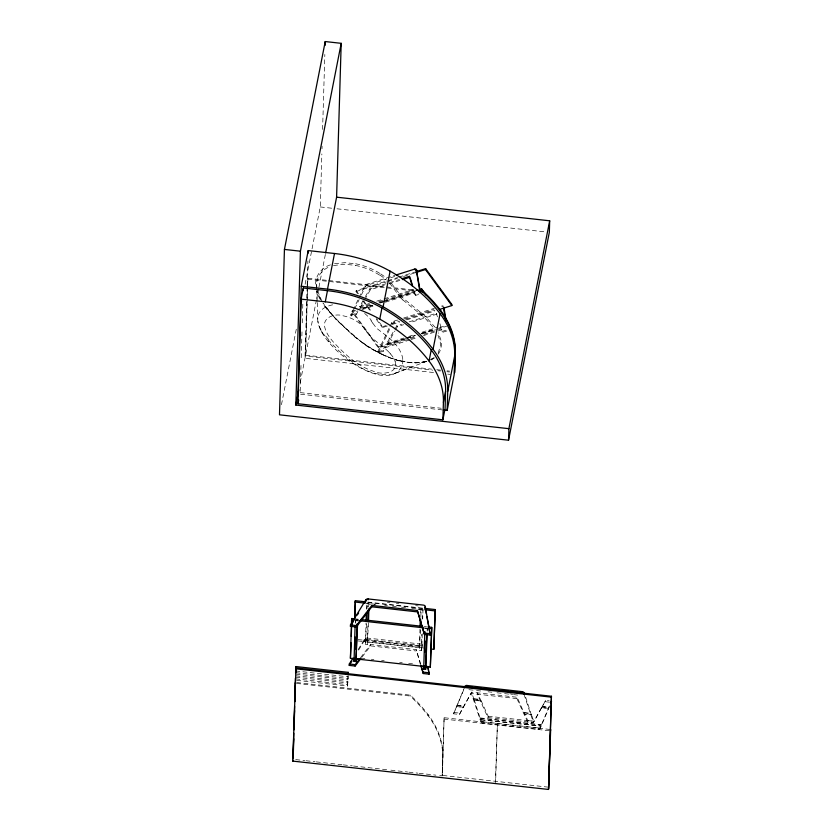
<?xml version="1.0" encoding="UTF-8"?>
<svg xmlns="http://www.w3.org/2000/svg" width="831" height="831" viewBox="0 0 831 831"><rect width="100%" height="100%" fill="white"/><g stroke="black" fill="none" stroke-linecap="round" stroke-linejoin="round"><path stroke-width="0.62" stroke-dasharray="4.16 3.12" d="M316.808 289.022C314.949 279.382 320.943 269.514 330.25 266.595M402.723 359.792A24.535 18.957 20.5 0 1 402.578 363.874C387.277 407.99 275.331 313.661 335.184 304.354M300.209 391.318L300.988 365.484M301.217 357.735L301.996 331.901M302.266 322.864L302.92 300.905M307.127 286.913L304.987 358.275L433.574 372.527M307.169 285.615L307.906 260.955M307.501 286.809L305.424 356.042L432.722 370.159M307.532 285.532L307.906 278.229L327.362 280.39M307.563 289.77L305.6 355.159L431.611 369.13M307.595 288.492L307.906 278.229M312.061 248.77L320.267 206.94L321.857 153.964M322.013 148.791L322.085 146.214M322.594 129.418L324.838 54.472M296.636 680.35L347.576 685.99L348.116 675.426M347.576 685.99L348.085 676.455M355.678 623.208L355.751 620.695L355.169 623.666M423.249 647.785L363.282 641.522L364.674 638.883A2.15 1.506 1.7 0 1 366.949 638.011L422.231 644.181A2.15 1.506 1.7 0 1 422.719 644.274M358.618 650.102L364.632 640.265L364.674 638.883M368.465 622.803L367.312 644.617L365.401 644.409L366.035 623.042M366.45 609.227L367.115 603.742L366.959 608.77M366.513 623.842L365.401 644.409M364.632 640.265A2.15 1.506 1.7 0 1 366.907 639.403L366.949 638.011M367.312 644.617L367.956 623.26M362.025 657.082L370.626 645.884L370.668 644.503L416.175 649.572L420.839 664.364M420.341 664.312L416.175 649.572M422.262 633.804L421.847 647.629L421.265 650.6L419.343 650.382L419.987 629.025M420.455 629.825L419.343 650.382M420.839 617.267L421.057 609.725L420.476 612.696L422.397 612.904L422.979 609.933L422.719 618.731M421.265 650.6L421.753 634.261M422.21 619.188L422.397 612.904M422.834 645.718A2.15 1.506 1.7 0 0 422.19 645.562L422.231 644.181M427.269 631.145L427.342 628.631L426.76 631.602M442.165 775.479L444.118 717.714L550.662 729.525M296.657 682.521L410.244 695.121A158.108 112.382 11.1 0 1 428.214 714.722A107.563 76.452 11.1 0 1 442.871 756.875L442.3 775.853L437.158 775.281M444.118 717.714L442.393 775.406L547.671 787.082M495.401 782.657L497.395 723.624L495.66 781.317M281.47 404.676L296.646 327.352M305.102 284.254L311.812 250.038M300.24 382.457L316.455 299.846M316.704 298.578L318.689 288.43M318.938 287.162L325.409 254.213M405.206 339.36L378.406 347.867L352.032 311.833L352.209 310.939L354.64 310.171M357.517 293.613L356.011 291.556L356.187 290.663L386.644 281.003M378.406 347.867L378.583 346.974L352.209 310.939M387.256 326.043L382.385 327.591L382.561 326.697L376.526 318.47M369.026 603.95L368.445 606.921L366.523 606.713M442.871 756.875L442.694 757.758A107.563 76.452 11.1 0 0 428.038 715.616A158.108 112.382 11.1 0 0 410.067 696.014L410.244 695.121M428.038 715.616L428.214 714.722M474.252 700.512L481.232 700.897L474.252 700.512L471.665 692.119L459.46 714.452L453.57 713.808L464.373 687.777M459.46 714.452L463.116 707.171L456.396 706.433L463.044 707.545L471.665 692.181L517.183 697.261L524.735 714.39L531.528 714.753L524.735 714.39M481.159 701.271L477.555 692.784L477.285 694.114L487.911 717.558L533.429 722.575L545.635 700.408L549.166 700.803M480.64 719.739L540.898 726.045L480.64 719.739L474.324 700.138M549.748 705.945L540.212 728.361A2.15 1.527 11.1 0 1 538.124 729.265L482.842 723.178A2.15 1.527 11.1 0 1 480.817 721.807L480.713 719.376M482.842 723.178L483.102 721.838A2.15 1.527 11.1 0 1 481.076 720.477M487.911 717.558L488.171 716.218L481.232 700.897M541.521 707.586L548.418 708.355L541.521 707.586L533.429 722.575L527.55 721.931L516.924 698.601L517.183 697.261M527.55 721.931L527.81 720.602L524.808 714.016M531.456 715.127L525.109 695.516M541.448 707.96L545.635 700.408M538.124 729.265L538.384 727.925A2.15 1.527 11.1 0 0 540.472 727.021L548.979 707.025L542.269 706.277M540.212 728.361L540.472 727.021M453.57 713.808L464.612 687.725M357.891 311.656L356.395 314.274L351.284 315.905L350.651 315.032L358.514 298.745M359.075 297.581L364.684 285.947A2.15 1.195 -36.2 0 1 366.689 284.285L395.026 275.31M351.284 315.905L354.089 310.077M354.65 308.914L359.148 299.607M361.392 294.953L365.318 286.809A2.15 1.195 -36.2 0 1 367.323 285.147L385.802 279.299M409.922 339.91L385.387 347.69L383.403 351.17L378.282 352.801L377.648 351.939L389.448 327.497M390.009 326.334L391.692 322.844A2.15 1.195 -36.2 0 1 393.697 321.182L397.395 320.018M378.282 352.801L390.643 327.206M350.651 315.032L355.761 313.401L357.257 310.794M370.055 304.354L360.28 307.46L359.657 306.597L362.815 301.061M365.349 296.625L369.774 288.876L388.316 283.007M360.28 307.46L364.082 300.822M364.716 299.711L370.408 289.739L387.713 284.264M377.648 351.939L382.769 350.308L384.753 346.828L409.288 339.038M405.611 338.529L387.288 344.366L386.654 343.494L394.247 330.208M394.881 329.097L396.782 325.783L401.726 324.215M387.288 344.366L394.881 331.07M395.514 329.969L397.415 326.645L403.596 324.692M438.114 353.133L440.378 345.956A37.572 26.457 10.6 0 0 440.108 341.396L437.418 333.511M358.151 649.551L363.292 641.137M438.353 354.068L440.451 350.111L441.396 345.675A38.486 27.361 11.1 0 0 441.178 340.959L438.477 332.805M360.55 657.674L370.668 644.503M434.083 357.538L431.507 359.221M434.301 358.057L430.967 360.031M430.365 359.802L432.733 358.556L430.946 359.522M327.913 339.609C344.626 357.299 366.751 378.811 393.26 374.023L425.68 361.672M412.114 366.824L393.26 374.023M330.426 264.86C321.213 267.592 314.18 276.941 315.863 286.716M359.657 306.597L369.421 303.492M376.744 301.154L382.852 299.212M384.078 298.817L413.391 289.489L414.015 290.351L385.927 299.295M378.604 301.632L384.711 299.69M385.958 300.978L414.17 292.024L414.96 294.558L419.042 293.26M414.96 294.558L415.583 295.431L420.694 293.8M386.654 343.494L403.752 338.051M408.644 336.503L414.742 334.55M422.075 332.223L437.947 327.165M406.826 338.144L415.375 335.423M421.483 333.48L434.914 329.201M441.957 331.465L447.068 329.834L447.701 330.696L442.591 332.327L441.178 328.931L438.726 329.699M390.736 277.741L395.66 276.183M387.859 280.618L397.613 277.523M398.828 277.139L414.669 272.111M356.011 291.556L386.467 281.896M387.693 281.512L397.436 278.416M403.523 276.484L414.492 273.004M389.552 282.623L399.441 279.486M388.95 283.88L401.3 279.964M359.522 308.623L371.706 304.759M379.009 302.432L382.665 301.279M383.891 300.895L415.562 290.84M362.659 308.363L372.465 305.257M379.829 302.92L384.732 301.362M352.032 311.833L355.689 310.669M363.002 308.353L372.745 305.257M380.058 302.941L382.489 302.162M383.714 301.778L415.386 291.733M362.067 309.62L374.324 305.735M385.366 302.224L414.804 292.886L415.583 295.431M403.554 318.065L434.353 308.311M391.692 322.844L392.325 323.716A2.15 1.195 -36.2 0 1 394.33 322.044L398.028 320.88M404.188 318.927L433.751 309.568M382.561 326.697L386.218 325.544M391.089 323.997L399.618 321.296M405.705 319.353L434.945 310.077M392.128 324.505L399.441 322.179M406.754 319.862L434.779 310.971M409.143 321.867L436.327 313.256L436.961 314.128L409.776 322.729M378.583 346.974L405.383 338.466M406.608 338.082L415.136 335.381M421.224 333.449L434.623 329.19M439.506 327.653L445.593 325.721M410.088 337.812L416.175 335.88M422.273 333.948L435.673 329.699M436.888 329.315L446.631 326.219M410.514 338.653L416.643 336.711M424.007 334.374L437.501 330.094M411.148 339.515L417.276 337.573M423.415 335.631L436.909 331.351M438.134 330.956L441.812 329.793L442.591 332.327M400.511 360.914C409.506 363.054 419.188 363.853 428.058 360.799M426.812 361.61L414.035 363.085L399.285 360.851M426.667 361.246L422.605 362.212L426.012 361.443M333.48 265.546L344.19 264.227L355.398 265.328M334.54 263.676L344.948 262.669L355.689 263.801M425.441 361.61C406.785 365.671 387.952 357.912 371.945 348.843A100.115 70.677 10.9 0 1 367.177 345.956M527.81 720.602L533.689 721.235L531.528 714.753M320.267 206.94L331.849 208.228M337.002 208.799L545.468 231.911M328.629 280.525L415.012 290.102M307.73 279.123L416.113 291.141M436.753 369.702L440.617 370.127M447.047 370.834L449.613 371.125M437.864 370.73L440.44 371.021M446.87 371.727L449.436 372.018M447.722 374.095L450.288 374.386M300.178 392.606L441.219 408.25M300.573 394.195L442.009 409.88M367.78 602.06L424.122 608.313M367.769 602.444L424.111 608.697M364.435 603.057L378.469 604.615M384.711 605.311L387.391 605.602M392.45 606.163L396.325 606.599M401.425 607.16L406.629 607.741M411.781 608.313L424.381 609.705M366.98 603.722L374.625 604.573M417.993 609.383L424.371 610.089M355.71 618.939L358.286 619.22M424.277 626.543L426.573 626.792M354.775 619.22L358.223 619.604M355.117 620.238L358.483 620.612M424.662 627.945L426.895 628.194M355.107 620.622L358.473 620.996M424.651 628.329L428.007 628.703M364.082 639.86L422.979 646.393M358.047 639.579L422.969 646.778M357.787 640.909L423.228 648.17M362.285 658.256L364.861 658.536M371.312 659.253L373.888 659.544M381.616 660.396L384.192 660.687M399.659 662.4L402.235 662.681M408.686 663.398L412.55 663.824M509.798 693.823L512.353 694.103M468.913 689.668L475.29 690.374M476.568 690.519L482.946 691.226M488.046 691.787L491.869 692.213M496.969 692.784L503.347 693.49M504.625 693.625L512.28 694.477M513.558 694.612L519.936 695.329M295.649 670.97L347.846 676.766M295.815 672.715L348.023 678.501L347.753 679.841L295.556 674.055M295.722 675.79L347.929 681.576L347.67 682.916L295.462 677.13M295.628 678.865L347.836 684.661M473.847 698.694L480.567 699.442M473.774 699.068L480.495 699.806M542.196 706.651L548.907 707.399M296.48 683.414L410.067 696.014M456.957 705.103L463.854 705.862M524.143 712.551L531.04 713.32M456.884 705.477L463.781 706.236M524.07 712.925L530.967 713.684M453.83 712.479L459.72 713.123M488.171 716.218L533.689 721.235M480.235 717.932L541.459 724.715M480.162 718.306L541.386 725.089M483.102 721.838L538.384 727.925M443.858 719.054L550.402 730.865M295.722 759.607L304.717 760.604M306.005 760.739L315.001 761.736M316.289 761.882L342.008 764.738M343.296 764.873L352.292 765.87M353.58 766.016L389.583 770.015M390.871 770.15L407.585 772.009M408.873 772.144L417.879 773.142M419.156 773.287L435.88 775.146M387.36 602.475L389.936 602.755M396.366 603.472L398.932 603.763M415.645 605.622L418.211 605.913M366.907 639.403L422.19 645.562M370.626 645.884L416.134 650.964M545.375 701.738L550.08 702.268M516.924 698.601L471.406 693.521L480.817 721.807M400.147 360.82L399.41 360.644M381.917 354.463L371.509 348.968A101.091 71.85 11.1 0 1 366.596 345.925L354.588 336.815L335.122 318.637M375.768 351.108L382.291 354.39A74.561 53.423 10.4 0 0 399.368 360.768M375.446 350.931L373.244 349.706M372.932 349.529L371.997 348.989M371.945 348.843L360.239 340.949L346.953 329.325M367.136 345.987L363.646 343.619M363.365 343.411L355.003 336.794M354.744 336.576L349.726 332.047M348.989 331.361L334.415 317.276L323.259 303.336M402.952 299.991L424.818 317.785L435.319 329.876M345.031 327.705L343.296 326.105M342.808 325.648L341.333 324.267M341.094 324.038L337.251 320.33M337.022 320.091L326.469 308.81M335.392 318.45L327.279 309.194M388.991 352.199L390.528 353.871M389.646 283.236L398.807 295.306A49.476 33.78 15.5 0 0 399.358 296.085L401.051 298.08M328.338 341.188L328.827 341.78M370.938 320.589L372.724 323.051M324.983 335.994L323.799 334.374M364.674 328.92L363.604 327.528A30.487 21.668 11.1 0 0 356.572 321.192L356.073 320.911A29.085 20.671 11.1 0 0 342.756 315.718C334.883 313.079 321.826 317.504 324.911 327.798A35.089 24.94 11.1 0 0 326.812 332.774L327.227 333.584A51.917 36.907 11.1 0 0 329.564 337.251L330.603 338.674A75.912 53.963 11.1 0 0 333.252 341.894C344.512 353.85 356.873 365.869 372.87 371.031C380.702 375.176 398.87 373.888 395.089 361.381M443.152 306.151L443.318 306.369A2.15 1.195 -36.2 0 0 441.739 305.974L442.372 306.836M414.17 292.024L414.804 292.886M441.178 328.931L441.812 329.793M366.689 284.285L367.323 285.147M393.697 321.182L394.33 322.044M369.774 288.876L370.408 289.739M396.782 325.783L397.415 326.645M364.684 285.947L365.318 286.809M356.187 290.663L358.441 293.759M363.718 300.967L372.008 312.29M362.794 300.822L370.325 311.116M376.36 319.353L382.385 327.591M384.753 346.828L385.387 347.69M355.761 313.401L356.395 314.274M382.769 350.308L383.403 351.17M364.747 329.024L371.364 337.469L385.75 349.134A59.967 42.62 11.1 0 1 389.001 352.199M435.33 327.487L424.786 315.738L403.98 298.9A32.669 23.226 11.1 0 1 402.069 297.02L400.438 295.098A49.486 35.172 11.1 0 1 399.69 294.101L389.708 281.21A53.797 38.236 11.1 0 0 389.469 280.971M372.88 323.29L376.163 327.757A20.297 16.464 -32.3 0 0 376.796 328.38C386.924 336.399 399.482 344.117 402.557 357.6A28.015 22.125 12.7 0 1 402.63 358.036L402.765 358.919A26.073 20.495 14.3 0 1 402.869 359.657L402.848 359.802M321.109 330.084L320.589 329.107A42.994 30.757 12.8 0 1 318.211 322.864L317.961 321.348M321.929 301.258L317.442 290.486M320.371 329.315L320.714 330.187M524.008 694.352L533.429 722.575M439.921 323.675L441.022 327.258L439.651 324.007M436.327 313.256L437.438 316.84M317.432 290.777L317.712 291.868M316.912 288.305L316.611 283.932L316.725 286.404L316.673 285.313M316.85 290.268L317.234 301.373M317.276 302.609L317.774 319.062M355.388 265.38A52.363 37.011 11.1 0 1 379.736 275.248M327.404 309.153A78.166 55.532 10.9 0 1 322.947 303.076M320.766 299.42A78.166 55.532 10.9 0 1 317.411 291.899M402.9 300.022A33.624 24.224 11.3 0 1 400.999 298.1M379.912 275.103A52.717 37.416 10.8 0 1 386.363 279.985M390.456 353.902A30.913 21.98 11.1 0 1 395.192 361.371M364.643 313.453A38.371 28.119 12.3 0 1 371.374 320.444M328.494 339.37A83.682 59.417 13.3 0 1 325.544 335.797M323.612 334.426A59.957 43.274 11.7 0 1 320.922 330.125M355.689 263.77A53.423 37.977 11.1 0 1 380.629 273.929M326.635 308.748A79.267 56.342 11.1 0 1 322.459 303.128M320.205 299.42A79.267 56.342 11.1 0 1 316.486 291.214M399.254 360.914A75.091 53.381 11.1 0 1 381.959 354.411M380.691 273.898A53.797 38.236 11.1 0 1 386.716 278.427"/><path stroke-width="1.25" d="M336.597 197.176L341.198 43.326L325.222 41.55L284.441 249.425L279.486 414.814L508.551 440.212L549.333 232.337L549.675 220.797L336.597 197.176L325.648 252.946M549.675 220.797L508.894 428.671L295.815 405.05L300.417 251.191L341.198 43.326M297.997 393.904L301.227 286.217L308.218 250.578L334.509 253.497A107.563 76.452 11.1 0 1 390.103 271.155A158.108 112.382 11.1 0 1 440.056 313.682A107.563 76.452 11.1 0 1 454.713 355.824L454.152 374.812L447.151 410.452L443.297 410.015M297.986 403.741L301.123 299.129L303.305 287.993L327.466 290.663A105.402 74.925 11.1 0 1 381.959 307.969A155.958 110.855 11.1 0 1 431.227 349.924A105.402 74.925 11.1 0 1 445.593 391.224L445.073 408.675L442.881 419.811L297.986 403.741L298.713 400.033M303.232 290.57L303.305 287.993M550.402 730.865L550.662 729.525L548.502 789.45L292.792 761.103L296.002 666.566L348.199 672.352L348.147 674.398M293.052 757.643L293.779 733.285M293.894 729.441L294.579 706.36M294.735 701.229L295.431 678.158M295.587 673.027L295.732 667.895L551.441 696.253L548.668 788.557M308.135 253.175L308.218 250.578M293.187 758.038L293.759 738.801M294.029 729.826L294.61 710.598M294.87 701.624L295.41 683.674M295.815 672.715L296.002 666.566M325.108 45.425L325.222 41.55M361.246 658.1L355.138 666.047L349.259 665.402L349.3 664.021L352.863 658.194L359.574 659.315M350.422 626.325L350.464 624.943L365.848 599.805A2.15 1.506 1.7 0 1 368.123 598.933L423.395 605.103A2.15 1.506 1.7 0 1 425.233 606.422L430.292 635.092L424.412 634.448L417.349 610.494L371.841 605.425L356.354 625.587L356.312 626.969L350.422 626.325L353.393 621.463M427.882 626.938L431.746 627.363L430.333 667.168L350.422 658.308L351.575 619.843L351.835 618.503L354.411 618.794M351.108 642.862L350.422 658.308M351.305 636.453L351.835 618.503M354.577 618.69L355.336 600.688L365.65 601.831M354.795 618.638L355.336 600.688M357.559 624.673L355.959 661.569L354.037 661.351L355.097 626.179M354.889 649.593L355.263 637.024M355.138 666.047L355.18 664.665L359.584 658.931M355.959 661.569L357.091 623.873M365.204 602.163L364.435 603.057M365.848 599.805L365.806 601.187A2.15 1.506 1.7 0 1 366.055 600.886M366.118 620.528L366.336 612.998M366.616 620.071L366.814 613.797M368.091 599.805L368.123 598.933M368.029 620.747L368.33 610.692M368.497 621.546L368.881 608.978M356.312 626.969L371.8 606.807L371.841 605.425M420.06 626.512L420.247 620.227M420.569 626.055L420.756 619.77M421.265 666.161L427.996 666.524L429.118 674.17L423.249 673.525L420.725 665.527M423.249 673.525L421.286 665.776M424.412 634.448L417.349 610.494M425.649 610.234L425.233 606.422M427.155 634.915L425.628 669.298L423.717 669.08L424.838 631.383M424.714 652.293L425.046 640.981M425.628 669.298L426.687 634.115M428.879 627.052L426.802 616.373M430.333 667.168L431.746 627.363M431.247 649.053L433.824 649.343L435.236 609.549L424.932 608.396M435.236 609.549L433.824 649.343M442.881 419.811L443.411 402.36L445.593 391.224M447.151 410.452L447.722 391.463L454.713 355.824M455.326 352.708L454.588 372.589L455.326 352.708A107.563 76.452 11.1 0 0 440.669 310.565A158.108 112.382 11.1 0 0 422.699 290.954L416.289 290.248M508.551 440.212L508.894 428.671M548.502 789.45L551.441 696.253M295.815 405.05L298.796 389.832M447.722 391.463A107.563 76.452 11.1 0 0 433.065 349.311A158.108 112.382 11.1 0 0 383.112 306.784A107.563 76.452 11.1 0 0 327.518 289.126L334.509 253.497M443.411 402.36A105.402 74.925 11.1 0 0 429.045 361.059A155.958 110.855 11.1 0 0 379.767 319.114A105.402 74.925 11.1 0 0 325.285 301.798L327.466 290.663M295.649 670.97L295.909 669.641M295.275 683.279L295.452 682.396M292.792 761.103L292.969 760.209M379.767 319.114L381.959 307.969M383.112 306.784L390.103 271.155M422.989 291.858L421.483 289.801L421.66 288.908L419.219 289.676M439.651 309.423L451.835 305.559L425.462 269.524L425.638 268.631L415.884 271.727M455.149 353.601A107.563 76.452 11.1 0 0 440.492 311.448A158.108 112.382 11.1 0 0 422.522 291.847L422.699 290.954M347.94 673.681L348.199 672.352M354.037 661.351L354.432 659.378M429.045 361.059L431.227 349.924M433.065 349.311L440.056 313.682M440.492 311.448L440.669 310.565M451.835 305.559L452.002 304.665L425.638 268.631M423.717 669.08L424.298 666.109M464.726 687.517A2.15 1.527 11.1 0 1 466.71 686.822L466.97 685.482L522.252 691.652A2.15 1.527 11.1 0 1 524.268 693.012M523.904 694.114A2.15 1.527 11.1 0 0 521.993 692.992L522.252 691.652M551.254 702.403L551.514 701.063L550.506 703.452M357.351 615.013L358.639 612.904M349.259 665.402L351.929 661.029M396.262 274.926L414.731 269.078A2.15 1.195 -36.2 0 1 416.31 269.608L420.299 291.338M415.708 272.62L425.462 269.524M401.913 278.707L409.319 276.359L409.953 277.222L402.536 279.569M419.042 290.57L421.483 289.801M424.454 633.066L430.333 633.7M423.291 672.144L429.16 672.778M284.441 249.425L300.417 251.191M418.679 291.421L422.522 291.847M301.227 286.217L327.518 289.126M301.123 299.129L325.285 301.798M355.076 602.018L364.092 603.026M424.672 609.736L434.977 610.878M360.862 619.51L422.719 626.366M351.575 619.843L354.151 620.134M359.314 620.705L423.748 627.841M428.9 628.413L431.486 628.703M350.464 624.943L356.354 625.587M349.3 664.021L355.18 664.665M295.566 668.789L551.265 697.136M371.8 606.807L417.307 611.886M466.71 686.822L521.993 692.992M414.731 269.078L415.365 269.94M421.66 288.908L426.178 295.088M410.327 278.416L412.54 285.584M409.319 276.359L412.28 285.906M425.877 611.46L426.334 613.922M429.128 628.828L430.292 635.092M427.736 666.722L429.118 674.17M443.941 307.366L446.122 320.87M443.505 307.73L445.291 318.782M416.31 269.608L419.863 291.702M464.872 686.396A2.15 1.527 11.1 0 1 466.97 685.482M425.077 607.461A2.15 1.506 1.7 0 1 425.192 607.814M415.926 269.836A2.15 1.195 -36.2 0 1 416.933 270.47"/></g></svg>
